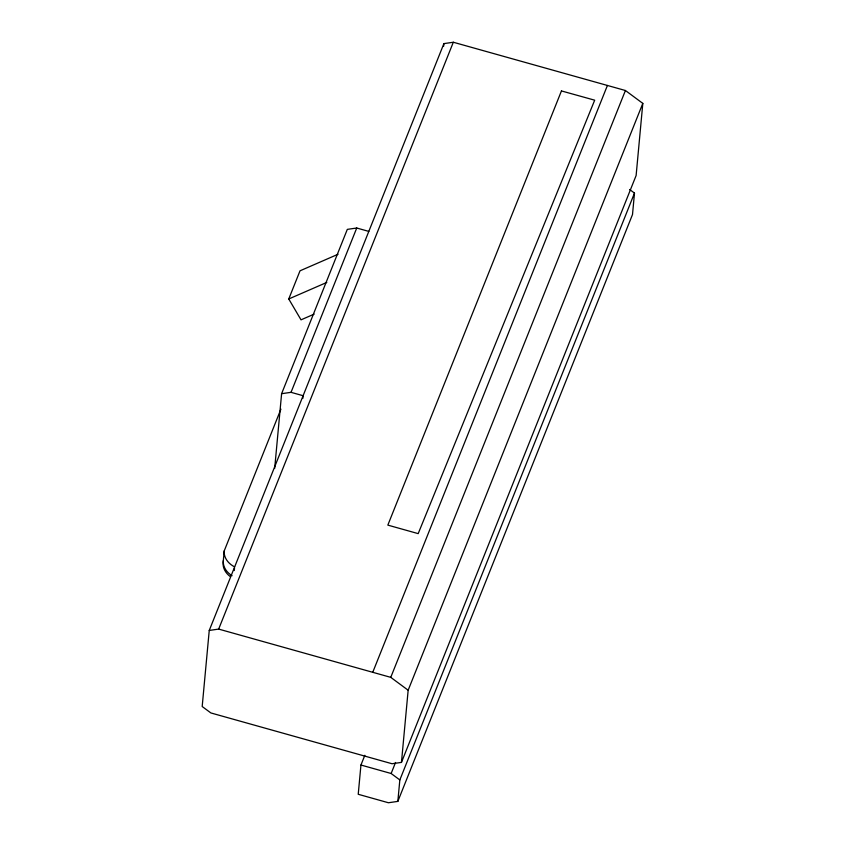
<?xml version="1.0" encoding="UTF-8"?>
<svg xmlns="http://www.w3.org/2000/svg" width="845" height="845" viewBox="0 0 845 845"><rect width="100%" height="100%" fill="white"/><g stroke="black" fill="none" stroke-linecap="round" stroke-linejoin="round"><path stroke-width="1.27" d="M209.243 630.454L202.187 706.515L210.88 712.948L392.038 763.743L401.459 762.391L636.116 175.538L642.813 103.386L625.427 90.51L453.321 42.25L443.9 43.613L209.243 630.454L218.665 629.092L390.76 677.352L408.156 690.228L401.459 762.391M280.91 409.149L224.221 550.908L223.133 562.612A21.378 16.794 5.3 0 0 230.368 576.66M234.287 570.533L234.509 568.104M274.678 468.405L281.607 393.696L347.316 229.375L356.738 228.013L368.811 231.403M302.859 398.344L303.101 395.713L291.029 392.333L281.607 393.696M364.839 755.293L360.942 765.031L358.227 794.279L388.425 802.75L397.837 801.387L632.504 214.545L634.489 193.093L629.662 189.512M443.657 46.232L443.9 43.613M397.837 801.387L399.833 779.935L634.489 193.093M314.16 314.129L301.021 319.843L288.758 298.982L300.017 270.812L338.063 254.25M291.029 392.333L356.738 228.013M218.665 629.092L453.321 42.25M372.751 672.303L607.418 85.461M390.76 677.352L625.427 90.51M408.156 690.228L642.813 103.386M399.833 779.935L391.14 773.502L395.544 762.475M288.758 298.982L326.804 282.42M360.942 765.031L391.14 773.502M234.625 566.879A21.378 16.794 5.3 0 1 224.221 550.908M232.079 575.72A21.378 16.794 5.3 0 1 223.312 560.657M561.45 90.933L387.834 525.115L418.19 533.628L594.69 100.185L561.45 90.933"/></g></svg>
